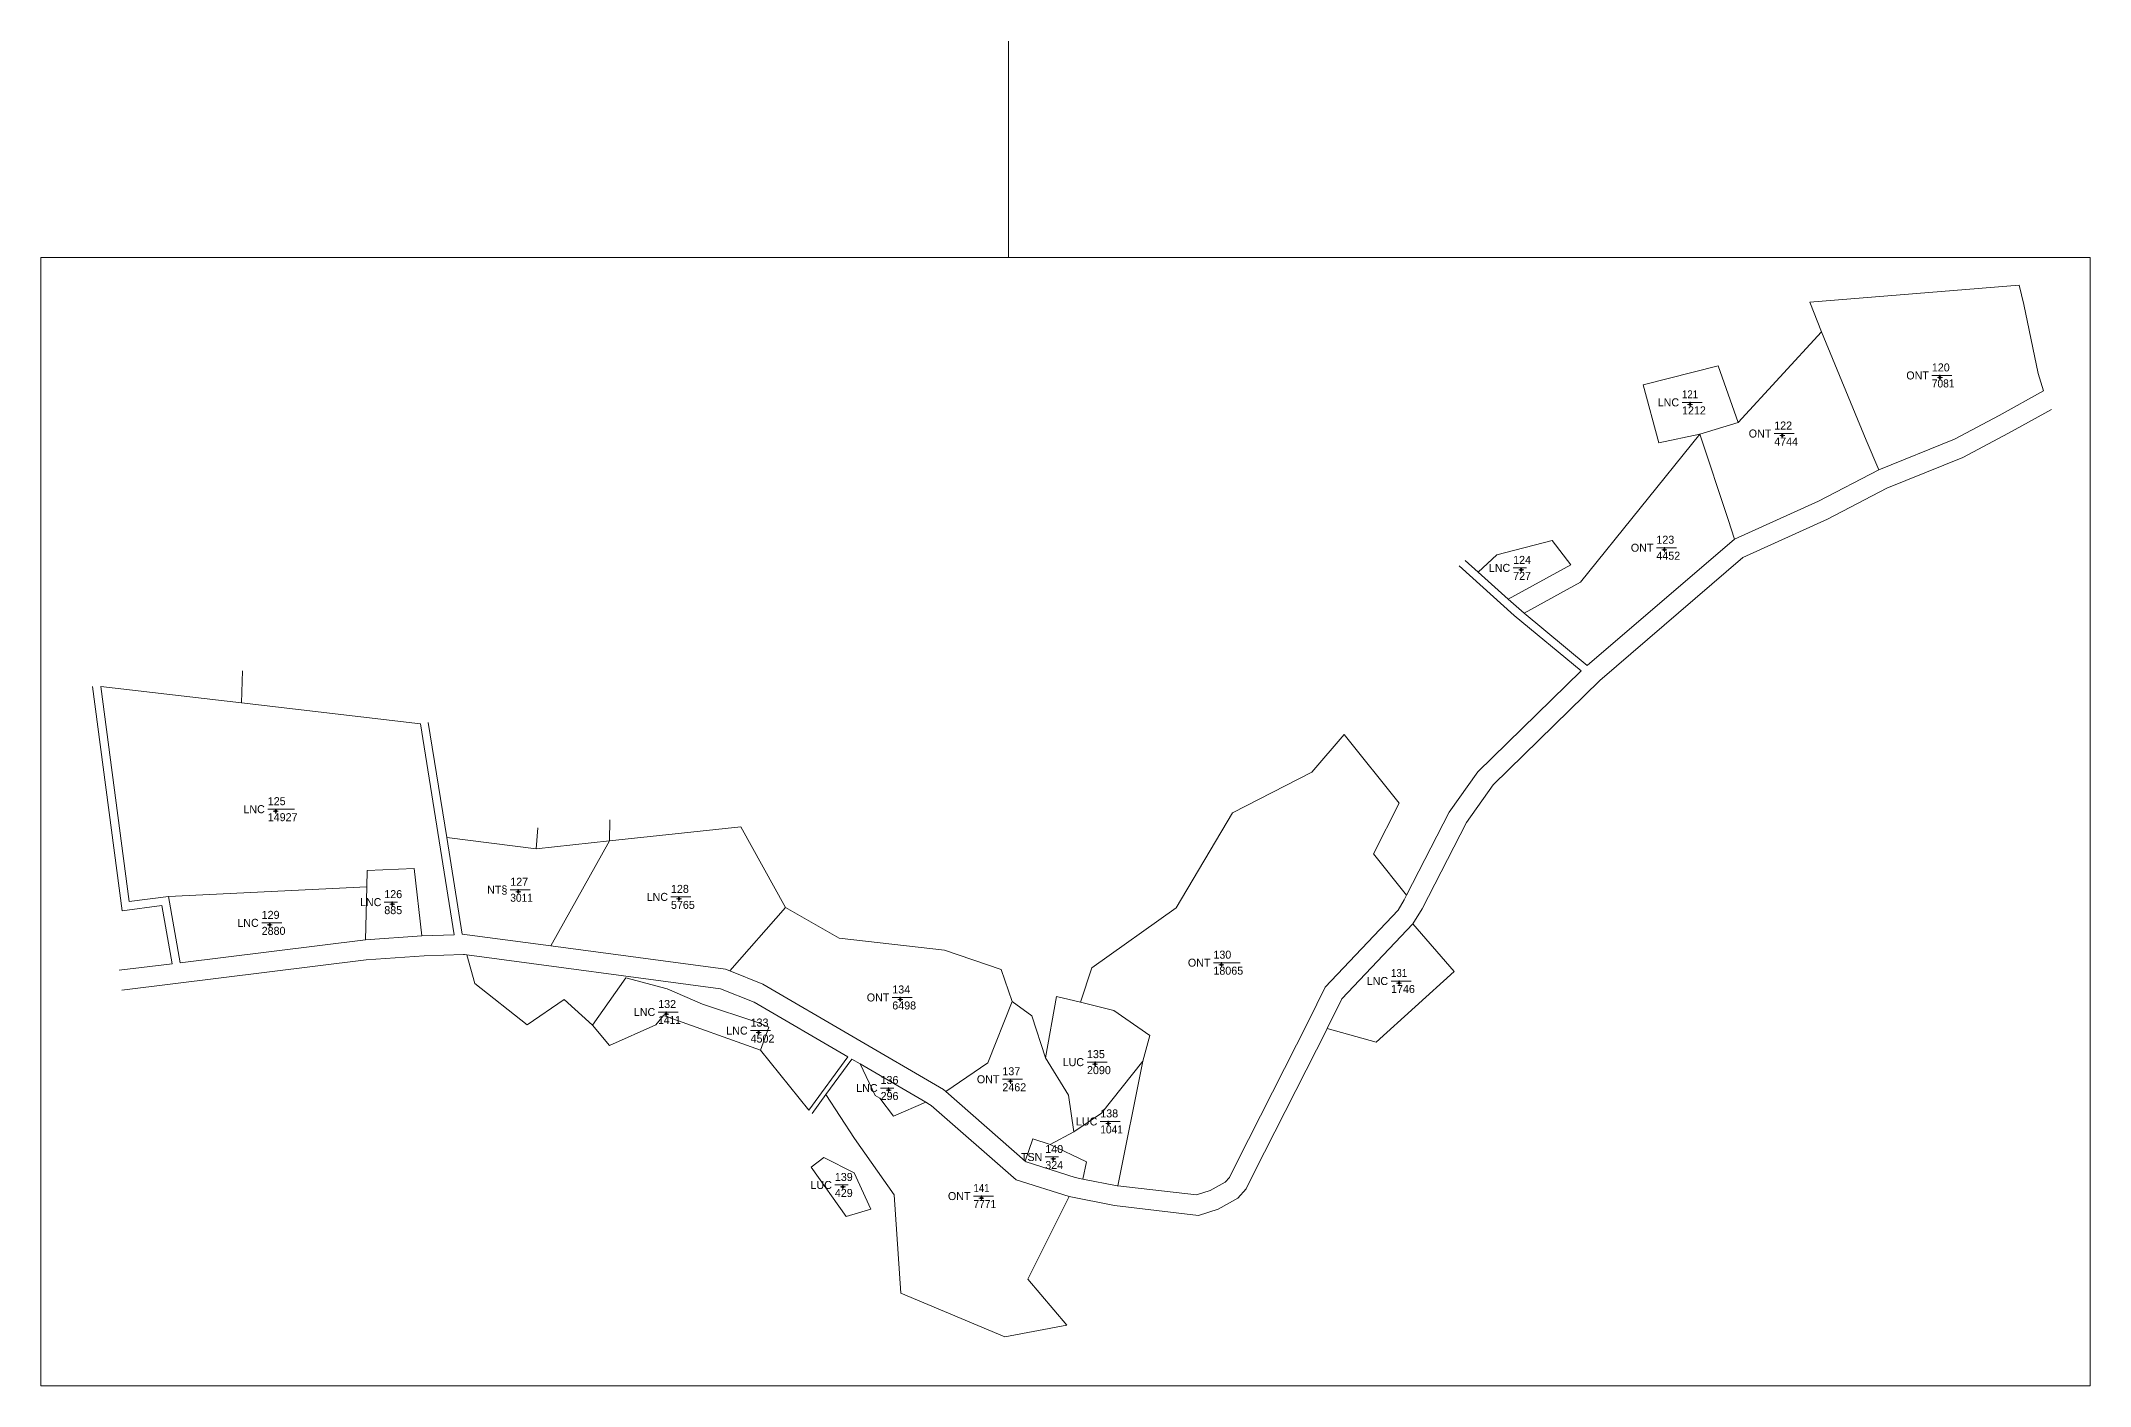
# Model space of a CAD drawing. Header units: metres. Extents: x 8572 to 10772, y 10065 to 10737.
# Drawn here: x 8572 to 9596, y 10065 to 10737 of the extents above; entities that cross this region are included whole.
import ezdxf
from ezdxf.enums import TextEntityAlignment as Align

# ---------------------------------------------------------------- set-up
doc = ezdxf.new("R2010")
doc.units = ezdxf.units.M
doc.header["$LTSCALE"] = 1.6
doc.layers.add('22', color=7, linetype='Continuous', lineweight=13)

msp = doc.modelspace()

# ---------------------------------------------------------------- hatches: boundary and pattern name
at = {"layer": '22'}
for points in [[(9521.57, 10569.19, 1), (9521.27, 10569.19, 1)], [(9396.67, 10555.73, 1), (9396.37, 10555.73, 1)], [(9442.78, 10540.16, 1), (9442.48, 10540.16, 1)], [(9383.85, 10483.1, 1), (9383.55, 10483.1, 1)], [(9312.25, 10473.01, 1), (9311.95, 10473.01, 1)], [(8689.59, 10352.44, 1), (8689.29, 10352.44, 1)], [(8747.85, 10305.99, 1), (8747.55, 10305.99, 1)], [(8810.84, 10312.18, 1), (8810.54, 10312.18, 1)], [(8891.18, 10308.61, 1), (8890.88, 10308.61, 1)], [(8686.54, 10295.64, 1), (8686.24, 10295.64, 1)], [(9162.38, 10275.74, 1), (9162.08, 10275.74, 1)], [(9251.19, 10266.58, 1), (9250.89, 10266.58, 1)], [(9001.83, 10258.36, 1), (9001.53, 10258.36, 1)], [(8884.79, 10251.08, 1), (8884.49, 10251.08, 1)], [(8930.99, 10241.81, 1), (8930.69, 10241.81, 1)], [(9099.18, 10226.04, 1), (9098.88, 10226.04, 1)], [(9056.87, 10217.48, 1), (9056.57, 10217.48, 1)], [(8995.98, 10213.1, 1), (8995.68, 10213.1, 1)], [(9105.82, 10196.41, 1), (9105.52, 10196.41, 1)], [(9078.31, 10178.64, 1), (9078.01, 10178.64, 1)], [(8973.11, 10164.66, 1), (8972.81, 10164.66, 1)], [(9042.4, 10159.11, 1), (9042.1, 10159.11, 1)]]:
    msp.add_hatch(color=256, dxfattribs=at).paths.add_polyline_path(points)

# ---------------------------------------------------------------- linework, layer by layer
for p, q in [((9055.82, 10629.09), (9055.82, 10737.31)), ((9517.42, 10570.19), (9527.42, 10570.19)), ((9520.79, 10569.19), (9520.17, 10569.19)), ((9521.42, 10570.44), (9521.42, 10569.82)), ((9521.42, 10568.56), (9521.42, 10567.94)), ((9522.67, 10569.19), (9522.05, 10569.19)), ((9392.52, 10556.73), (9402.52, 10556.73)), ((9395.89, 10555.73), (9395.27, 10555.73)), ((9396.52, 10556.98), (9396.52, 10556.36)), ((9396.52, 10555.1), (9396.52, 10554.48)), ((9397.77, 10555.73), (9397.15, 10555.73)), ((9438.63, 10541.16), (9448.63, 10541.16)), ((9442.01, 10540.16), (9441.38, 10540.16)), ((9442.63, 10541.41), (9442.63, 10540.78)), ((9442.63, 10539.54), (9442.63, 10538.91)), ((9443.88, 10540.16), (9443.25, 10540.16)), ((9379.7, 10484.1), (9389.7, 10484.1)), ((9383.07, 10483.1), (9382.45, 10483.1)), ((9383.7, 10484.35), (9383.7, 10483.72)), ((9383.7, 10482.48), (9383.7, 10481.85)), ((9384.95, 10483.1), (9384.33, 10483.1)), ((9418.68, 10488.37), (9418.69, 10488.38)), ((9290.67, 10471.87), (9284.13, 10477.73)), ((9308.1, 10474.01), (9314.7, 10474.01)), ((9311.47, 10473.01), (9310.85, 10473.01)), ((9312.1, 10474.26), (9312.1, 10473.64)), ((9312.1, 10472.38), (9312.1, 10471.76)), ((9313.35, 10473.01), (9312.73, 10473.01)), ((9313.62, 10451.31), (9305.65, 10458.33)), ((8672.32, 10406.57), (8672.86, 10422.63)), ((8765.71, 10396.81), (8774.94, 10339.25)), ((8685.44, 10353.44), (8698.84, 10353.44)), ((8688.81, 10352.44), (8688.19, 10352.44)), ((8689.44, 10353.69), (8689.44, 10353.06)), ((8689.44, 10351.82), (8689.44, 10351.19)), ((8690.69, 10352.44), (8690.06, 10352.44)), ((8856.37, 10337.55), (8856.46, 10348.09)), ((8819.58, 10333.59), (8820.54, 10344.09)), ((8826.89, 10285.12), (8856.37, 10337.55)), ((8734.93, 10314.58), (8635.79, 10309.85)), ((8734.93, 10314.58), (8734.36, 10288.15)), ((8743.7, 10306.99), (8750.3, 10306.99)), ((8747.07, 10305.99), (8746.45, 10305.99)), ((8747.7, 10307.24), (8747.7, 10306.62)), ((8748.95, 10305.99), (8748.33, 10305.99)), ((8806.69, 10313.18), (8816.69, 10313.18)), ((8810.06, 10312.18), (8809.44, 10312.18)), ((8810.69, 10313.43), (8810.69, 10312.8)), ((8810.69, 10311.56), (8810.69, 10310.93)), ((8811.94, 10312.18), (8811.31, 10312.18)), ((8887.03, 10309.61), (8897.03, 10309.61)), ((8890.4, 10308.61), (8889.78, 10308.61)), ((8891.03, 10309.86), (8891.03, 10309.24)), ((8891.03, 10307.98), (8891.03, 10307.36)), ((8892.28, 10308.61), (8891.65, 10308.61)), ((8682.39, 10296.64), (8692.39, 10296.64)), ((8686.39, 10296.89), (8686.39, 10296.26)), ((8747.7, 10305.36), (8747.7, 10304.74)), ((8944.31, 10304.37), (8916.48, 10272.61)), ((8685.77, 10295.64), (8685.14, 10295.64)), ((8686.39, 10295.02), (8686.39, 10294.39)), ((8687.64, 10295.64), (8687.01, 10295.64)), ((8734.36, 10288.15), (8762.44, 10290.11)), ((9158.23, 10276.74), (9171.63, 10276.74)), ((9161.61, 10275.74), (9160.98, 10275.74)), ((9162.23, 10276.99), (9162.23, 10276.36)), ((9163.48, 10275.74), (9162.85, 10275.74)), ((9162.23, 10275.12), (9162.23, 10274.49)), ((9247.04, 10267.58), (9257.04, 10267.58)), ((9250.41, 10266.58), (9249.79, 10266.58)), ((9251.04, 10267.83), (9251.04, 10267.2)), ((9251.04, 10265.96), (9251.04, 10265.33)), ((9252.29, 10266.58), (9251.67, 10266.58)), ((8997.68, 10259.36), (9007.68, 10259.36)), ((9001.06, 10258.36), (9000.43, 10258.36)), ((9001.68, 10259.61), (9001.68, 10258.98)), ((9001.68, 10257.74), (9001.68, 10257.11)), ((9002.93, 10258.36), (9002.31, 10258.36)), ((8880.64, 10252.08), (8890.64, 10252.08)), ((8884.01, 10251.08), (8883.39, 10251.08)), ((8884.64, 10252.33), (8884.64, 10251.7)), ((8884.64, 10250.46), (8884.64, 10249.83)), ((8885.89, 10251.08), (8885.27, 10251.08)), ((8926.84, 10242.81), (8936.84, 10242.81)), ((8930.22, 10241.81), (8929.59, 10241.81)), ((8930.84, 10243.06), (8930.84, 10242.44)), ((8930.84, 10241.18), (8930.84, 10240.56)), ((8932.09, 10241.81), (8931.47, 10241.81)), ((9214.9, 10243.4), (9215.14, 10243.89)), ((9014.4, 10207), (8981.54, 10226.12)), ((9095.03, 10227.04), (9105.03, 10227.04)), ((9098.4, 10226.04), (9097.78, 10226.04)), ((9099.03, 10227.29), (9099.03, 10226.67)), ((9099.03, 10225.42), (9099.03, 10224.79)), ((9100.28, 10226.04), (9099.65, 10226.04)), ((9122.97, 10227.58), (9110.52, 10165.25)), ((8991.83, 10214.1), (8998.43, 10214.1)), ((8995.83, 10214.35), (8995.83, 10213.72)), ((9052.72, 10218.48), (9062.72, 10218.48)), ((9056.09, 10217.48), (9055.47, 10217.48)), ((9056.72, 10218.73), (9056.72, 10218.1)), ((9056.72, 10216.86), (9056.72, 10216.23)), ((9057.97, 10217.48), (9057.35, 10217.48)), ((8964.46, 10210.83), (8957.6, 10201.44)), ((8995.21, 10213.1), (8994.58, 10213.1)), ((8995.83, 10212.48), (8995.83, 10211.85)), ((8997.08, 10213.1), (8996.45, 10213.1)), ((9064.1, 10177.58), (9024.39, 10212.36)), ((9101.67, 10197.41), (9111.67, 10197.41)), ((9105.05, 10196.41), (9104.42, 10196.41)), ((9105.67, 10197.66), (9105.67, 10197.04)), ((9105.67, 10195.78), (9105.67, 10195.16)), ((9106.92, 10196.41), (9106.29, 10196.41)), ((9074.16, 10179.64), (9080.76, 10179.64)), ((9077.53, 10178.64), (9076.91, 10178.64)), ((9078.16, 10179.89), (9078.16, 10179.26)), ((9078.16, 10178.02), (9078.16, 10177.39)), ((9079.41, 10178.64), (9078.79, 10178.64)), ((8968.96, 10165.66), (8975.56, 10165.66)), ((8972.33, 10164.66), (8971.71, 10164.66)), ((8972.96, 10165.91), (8972.96, 10165.28)), ((8972.96, 10164.04), (8972.96, 10163.41)), ((8974.21, 10164.66), (8973.59, 10164.66)), ((9038.25, 10160.11), (9048.25, 10160.11)), ((9041.63, 10159.11), (9041, 10159.11)), ((9042.25, 10160.36), (9042.25, 10159.74)), ((9042.25, 10158.48), (9042.25, 10157.86)), ((9043.5, 10159.11), (9042.87, 10159.11))]:
    msp.add_line(p, q, dxfattribs=at)
for points in [[(8572.05, 10629.09), (9596.5, 10629.09), (9596.5, 10065.2), (8572.05, 10065.2)], [(9521.42, 10569.82), (9520.79, 10569.19), (9521.42, 10568.56), (9522.05, 10569.19)], [(9396.52, 10556.36), (9395.89, 10555.73), (9396.52, 10555.1), (9397.15, 10555.73)], [(9442.63, 10540.78), (9442.01, 10540.16), (9442.63, 10539.54), (9443.25, 10540.16)], [(9305.65, 10458.33), (9336.95, 10475.55), (9327.59, 10487.69), (9299.93, 10480.61), (9290.67, 10471.87)], [(9383.7, 10483.72), (9383.07, 10483.1), (9383.7, 10482.48), (9384.33, 10483.1)], [(9312.1, 10473.64), (9311.47, 10473.01), (9312.1, 10472.38), (9312.73, 10473.01)], [(8689.44, 10353.06), (8688.81, 10352.44), (8689.44, 10351.82), (8690.06, 10352.44)], [(8747.7, 10306.62), (8747.07, 10305.99), (8747.7, 10305.36), (8748.33, 10305.99)], [(8810.69, 10312.8), (8810.06, 10312.18), (8810.69, 10311.56), (8811.31, 10312.18)], [(8891.03, 10309.24), (8890.4, 10308.61), (8891.03, 10307.98), (8891.65, 10308.61)], [(8686.39, 10296.26), (8685.77, 10295.64), (8686.39, 10295.02), (8687.01, 10295.64)], [(9162.23, 10276.36), (9161.61, 10275.74), (9162.23, 10275.12), (9162.85, 10275.74)], [(9251.04, 10267.2), (9250.41, 10266.58), (9251.04, 10265.96), (9251.67, 10266.58)], [(9001.68, 10258.98), (9001.06, 10258.36), (9001.68, 10257.74), (9002.31, 10258.36)], [(8884.64, 10251.7), (8884.01, 10251.08), (8884.64, 10250.46), (8885.27, 10251.08)], [(8930.84, 10242.44), (8930.22, 10241.81), (8930.84, 10241.18), (8931.47, 10241.81)], [(9099.03, 10226.67), (9098.4, 10226.04), (9099.03, 10225.42), (9099.65, 10226.04)], [(9056.72, 10218.1), (9056.09, 10217.48), (9056.72, 10216.86), (9057.35, 10217.48)], [(8995.83, 10213.72), (8995.21, 10213.1), (8995.83, 10212.48), (8996.45, 10213.1)], [(9105.67, 10197.04), (9105.05, 10196.41), (9105.67, 10195.78), (9106.29, 10196.41)], [(8987.01, 10153.57), (8974.55, 10149.92), (8957.07, 10174.55), (8963.46, 10179.4), (8978.55, 10171.69)], [(9078.16, 10179.26), (9077.53, 10178.64), (9078.16, 10178.02), (9078.79, 10178.64)], [(8972.96, 10165.28), (8972.33, 10164.66), (8972.96, 10164.04), (8973.59, 10164.66)], [(9042.25, 10159.74), (9041.63, 10159.11), (9042.25, 10158.48), (9042.87, 10159.11)]]:
    msp.add_lwpolyline(points, close=True, dxfattribs=at)
for points in [[(9490.9, 10523.01), (9528.74, 10538.36), (9551.08, 10550.12), (9573.29, 10562.43), (9570.61, 10571.08), (9563.48, 10605.66), (9561.12, 10615.38), (9456.37, 10606.81), (9462.28, 10591.95)], [(9401.41, 10540.91), (9420.57, 10546.69), (9462.28, 10591.95)], [(9490.9, 10523.01), (9484.57, 10537.85), (9462.28, 10591.95)], [(9401.41, 10540.91), (9380.89, 10536.45), (9373.01, 10565.42), (9410.63, 10575.02), (9420.57, 10546.69)], [(9577.21, 10553.16), (9555.72, 10541.29), (9532.83, 10529.22), (9494.87, 10513.83), (9465.2, 10498.41), (9422.91, 10479.29), (9351.48, 10417.68), (9298.11, 10365.53), (9284.71, 10346.73), (9262.58, 10303.69), (9257.9, 10296.18)], [(9313.62, 10451.31), (9341.76, 10466.82), (9401.41, 10540.91)], [(9401.41, 10540.91), (9415.59, 10498.22), (9418.68, 10488.37)], [(9490.9, 10523.01), (9460.72, 10507.37), (9418.69, 10488.38)], [(9313.62, 10451.31), (9345.01, 10425.3), (9418.68, 10488.37)], [(9254.84, 10310.51), (9276.17, 10351.96), (9290.48, 10372.1), (9342.09, 10422.51), (9308.58, 10450.29), (9281.16, 10475.05)], [(8611.21, 10272.96), (8637.62, 10276.22), (8632.53, 10305.35), (8612.61, 10302.72), (8597.89, 10414.76)], [(8672.32, 10406.57), (8601.91, 10414.78), (8616.06, 10307.23), (8635.79, 10309.85)], [(8672.32, 10406.57), (8761.76, 10396.16), (8778.68, 10290.69), (8762.44, 10290.11)], [(9091.72, 10256.95), (9097.4, 10274.09), (9139.65, 10304.1), (9167.73, 10351.65), (9207.5, 10371.98), (9223.63, 10390.84), (9251.11, 10356.37), (9238.33, 10331.17), (9254.84, 10310.51)], [(8774.94, 10339.25), (8819.58, 10333.59), (8856.37, 10337.55)], [(8774.94, 10339.25), (8782.68, 10291), (8826.89, 10285.12)], [(8856.37, 10337.55), (8922.03, 10344.61), (8944.31, 10304.37)], [(8762.44, 10290.11), (8758.67, 10323.84), (8735.15, 10322.83), (8734.93, 10314.58)], [(8635.79, 10309.85), (8641.57, 10276.7), (8734.36, 10288.15)], [(9254.84, 10310.51), (9253.61, 10308.12), (9250.61, 10303.03), (9214.07, 10264.49), (9205.77, 10247.47), (9169.76, 10176.59), (9166.3, 10169.43), (9164.07, 10166.99), (9156.59, 10162.83), (9149.78, 10160.65), (9110.52, 10165.25)], [(9057.67, 10257.38), (9052.13, 10273.27), (9023.77, 10283.02), (8971.15, 10289), (8944.31, 10304.37)], [(9257.9, 10296.18), (9278.58, 10272.33), (9239.67, 10236.99), (9215.14, 10243.89)], [(9215.14, 10243.89), (9222.37, 10258.71), (9257.9, 10296.18)], [(8785, 10280.62), (8783.72, 10280.79), (8783.31, 10280.83), (8763.55, 10280.15), (8734.71, 10278.15), (8612.42, 10263.02)], [(8847.74, 10245.44), (8833.69, 10258.41), (8815.05, 10245.69), (8788.97, 10266.36), (8785, 10280.62)], [(8931.74, 10233.03), (8955.98, 10203), (8975.43, 10229.69), (8928.59, 10256.95), (8911.72, 10263.75), (8785, 10280.62)], [(8826.89, 10285.12), (8914.26, 10273.5), (8916.48, 10272.61)], [(8931.74, 10233.03), (8936.01, 10244.55), (8929.98, 10246.93), (8902.75, 10256.04), (8885.13, 10263.66), (8864.5, 10269.14), (8847.74, 10245.44)], [(9024.39, 10212.36), (9023.29, 10213.32), (8933, 10265.97), (8916.48, 10272.61)], [(9057.67, 10257.38), (9045.45, 10226.72), (9024.39, 10212.36)], [(9074.35, 10229.27), (9067.51, 10250.2), (9057.67, 10257.38)], [(9091.72, 10256.95), (9079.75, 10259.84), (9074.35, 10229.27)], [(9122.97, 10227.58), (9126.48, 10240.3), (9108.38, 10252.91), (9091.72, 10256.95)], [(8847.74, 10245.44), (8856.34, 10235.32), (8879.41, 10245.63), (8883.32, 10250.27), (8931.74, 10233.03)], [(9214.9, 10243.4), (9178.63, 10171.93), (9174.68, 10163.76), (9170.36, 10159.03), (9160.59, 10153.63), (9150.78, 10150.43), (9108.73, 10155.39), (9086.08, 10159.82)], [(8981.54, 10226.12), (8977.46, 10228.49), (8964.46, 10210.83)], [(8981.54, 10226.12), (8989.1, 10210.29), (8991.47, 10209), (8998.25, 10200.08), (9014.4, 10207)], [(9074.35, 10229.27), (9085.75, 10210.6), (9088.41, 10192.26)], [(9088.41, 10192.26), (9102.29, 10201.56), (9122.97, 10227.58)], [(9086.08, 10159.82), (9065.51, 10118.6), (9084.87, 10095.54), (9053.89, 10089.75), (9001.93, 10111.56), (8998.67, 10160.71), (8978.75, 10188.87), (8964.46, 10210.83)], [(9014.4, 10207), (9016.26, 10205.92), (9017.16, 10205.36), (9059.54, 10168.26), (9086.08, 10159.82)], [(9064.1, 10177.58), (9068, 10188.68), (9076.53, 10185.8)], [(9093.02, 10168.61), (9094.77, 10177.29), (9076.53, 10185.8), (9088.41, 10192.26)], [(9064.1, 10177.58), (9064.55, 10177.19), (9089.09, 10169.37), (9093.02, 10168.61)], [(9110.52, 10165.25), (9110.17, 10165.29), (9093.02, 10168.61)]]:
    msp.add_lwpolyline(points, dxfattribs=at)
for centre in [(9521.42, 10569.19), (9396.52, 10555.73), (9442.63, 10540.16), (9383.7, 10483.1), (9312.1, 10473.01), (8689.44, 10352.44), (8747.7, 10305.99), (8810.69, 10312.18), (8891.03, 10308.61), (8686.39, 10295.64), (9162.23, 10275.74), (9251.04, 10266.58), (9001.68, 10258.36), (8884.64, 10251.08), (8930.84, 10241.81), (9099.03, 10226.04), (9056.72, 10217.48), (8995.83, 10213.1), (9105.67, 10196.41), (9078.16, 10178.64), (8972.96, 10164.66), (9042.25, 10159.11)]:
    msp.add_circle(centre, 0.15, dxfattribs=at)

# ---------------------------------------------------------------- texts
for s, p in [('120', (9517.42, 10572.19)), ('1212', (9392.52, 10550.73)), ('122', (9438.63, 10543.16)), ('4744', (9438.63, 10535.16)), ('4452', (9379.7, 10478.1)), ('123', (9379.7, 10486.1)), ('727', (9308.1, 10468.01)), ('124', (9308.1, 10476.01)), ('125', (8685.44, 10355.44)), ('14927', (8685.44, 10347.44)), ('127', (8806.69, 10315.18)), ('126', (8743.7, 10308.99)), ('5765', (8887.03, 10303.61)), ('128', (8887.03, 10311.61)), ('129', (8682.39, 10298.64)), ('885', (8743.7, 10300.99)), ('2880', (8682.39, 10290.64)), ('130', (9158.23, 10278.74)), ('134', (8997.68, 10261.36)), ('18065', (9158.23, 10270.74)), ('1746', (9247.04, 10261.58)), ('132', (8880.64, 10254.08)), ('6498', (8997.68, 10253.36)), ('133', (8926.84, 10244.81)), ('4502', (8926.84, 10236.81)), ('137', (9052.72, 10220.48)), ('2090', (9095.03, 10221.04)), ('135', (9095.03, 10229.04)), ('136', (8991.83, 10216.1)), ('2462', (9052.72, 10212.48)), ('296', (8991.83, 10208.1)), ('138', (9101.67, 10199.41)), ('140', (9074.16, 10181.64)), ('324', (9074.16, 10173.64)), ('429', (8968.96, 10159.66)), ('139', (8968.96, 10167.66))]:
    msp.add_text(s, height=4, dxfattribs=at).set_placement(p)
for s, width, p in [('121', 0.9, (9392.52, 10558.73)), ('7081', 0.95, (9517.42, 10564.19)), ('3011', 0.95, (8806.69, 10307.18)), ('131', 0.9, (9247.04, 10269.58)), ('1411', 0.95, (8880.64, 10246.08)), ('1041', 0.95, (9101.67, 10191.41)), ('141', 0.9, (9038.25, 10162.11)), ('7771', 0.95, (9038.25, 10154.11))]:
    msp.add_text(s, height=4, dxfattribs=dict(at, width=width)).set_placement(p)
for s, p in [('ONT', (9515.95, 10568.19)), ('LNC', (9391.05, 10554.73)), ('ONT', (9437.16, 10539.16)), ('ONT', (9378.23, 10482.1)), ('LNC', (9306.63, 10472.01)), ('LNC', (8683.97, 10351.44)), ('LNC', (8742.23, 10304.99)), ('NT§', (8805.22, 10311.18)), ('LNC', (8885.56, 10307.61)), ('LNC', (8680.92, 10294.64)), ('ONT', (9156.76, 10274.74)), ('LNC', (9245.57, 10265.58)), ('ONT', (8996.21, 10257.36)), ('LNC', (8879.17, 10250.08)), ('LNC', (8925.37, 10240.81)), ('LUC', (9093.56, 10225.04)), ('LNC', (8990.36, 10212.1)), ('ONT', (9051.25, 10216.48)), ('LUC', (9100.2, 10195.41)), ('TSN', (9072.69, 10177.64)), ('LUC', (8967.49, 10163.66)), ('ONT', (9036.78, 10158.11))]:
    msp.add_text(s, height=4, dxfattribs=at).set_placement(p, align=Align.RIGHT)

doc.saveas('drawing.dxf')
